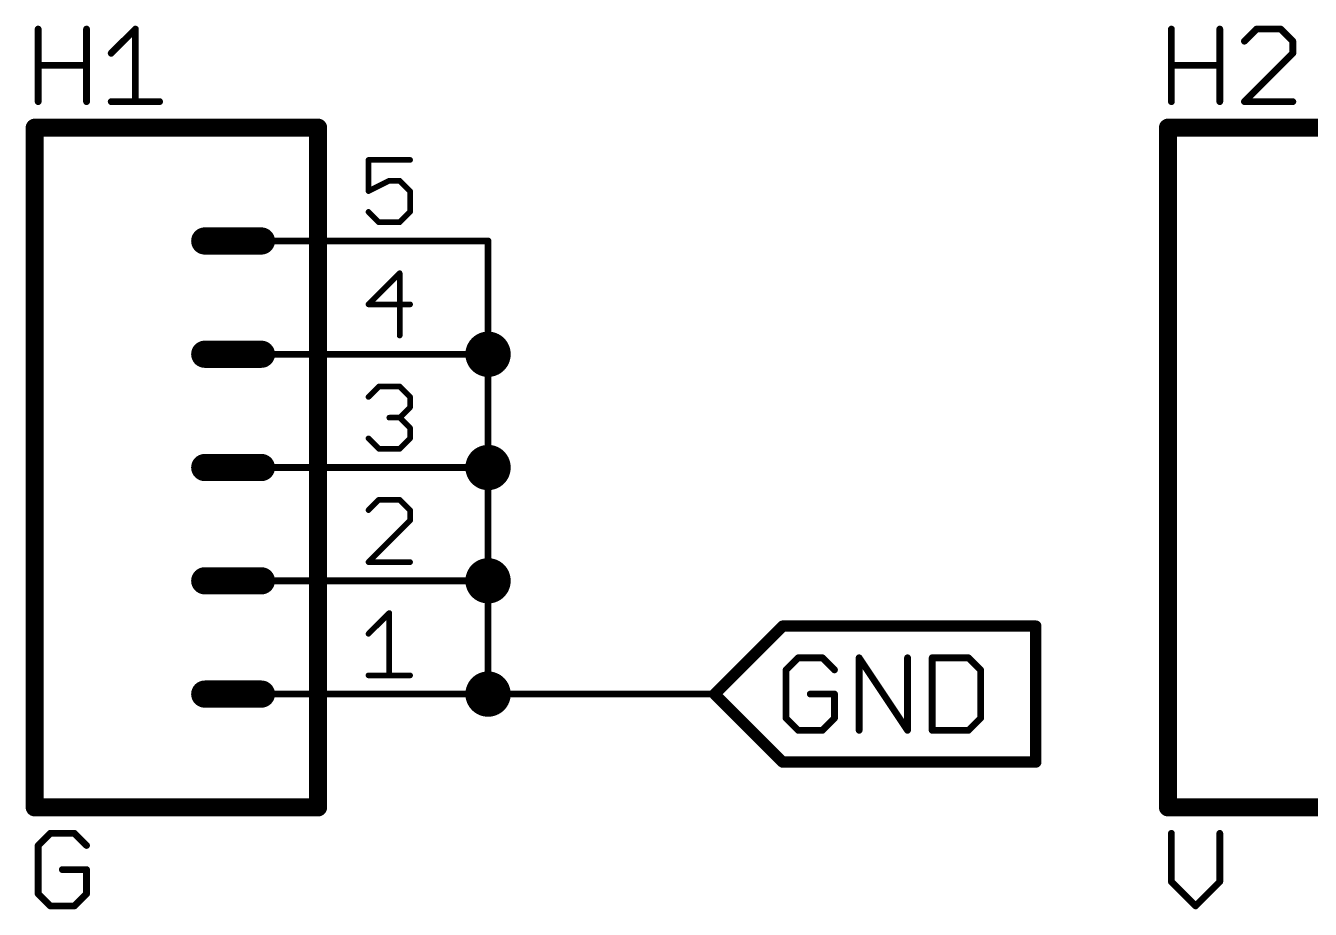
# Model space of a CAD drawing. Extents: x 2 to 137, y 1 to 177.
# Drawn here: x 42.98 to 71.77, y 2.79 to 22.61 of the extents above; entities that cross this region are included whole.
import ezdxf

# ---------------------------------------------------------------- set-up
doc = ezdxf.new("R2010")
doc.units = 0
for name, color, linetype in [('91', 94, 'CONTINUOUS'), ('94', 14, 'CONTINUOUS'), ('95', 250, 'CONTINUOUS'), ('96', 250, 'CONTINUOUS')]:
    doc.layers.add(name, color=color, linetype=linetype)

msp = doc.modelspace()

# ---------------------------------------------------------------- linework, layer by layer
at = {"layer": '91', "const_width": 0.1524}
for points in [[(53.34, 17.78), (53.34, 15.24)], [(53.34, 12.7), (53.34, 15.24)], [(53.34, 12.7), (53.34, 10.16)], [(53.34, 10.16), (53.34, 7.62)], [(53.34, 7.62), (58.42, 7.62)]]:
    msp.add_lwpolyline(points, dxfattribs=at)
at = {"layer": '91'}
for points, const_width in [([(53.3781, 17.78, 1), (53.3019, 17.78)], 0.0762), ([(53.34, 14.986, 1), (53.34, 15.494, 1), (53.34, 14.986)], 0.508), ([(53.3781, 15.24, 1), (53.3019, 15.24)], 0.0762), ([(53.3019, 15.24, 1), (53.3781, 15.24)], 0.0762), ([(53.34, 12.446, 1), (53.34, 12.954, 1), (53.34, 12.446)], 0.508), ([(53.3781, 12.7, 1), (53.3019, 12.7)], 0.0762), ([(53.3019, 12.7, 1), (53.3781, 12.7)], 0.0762), ([(53.34, 9.906, 1), (53.34, 10.414, 1), (53.34, 9.906)], 0.508), ([(53.3781, 10.16, 1), (53.3019, 10.16)], 0.0762), ([(53.3019, 10.16, 1), (53.3781, 10.16)], 0.0762), ([(53.34, 7.366, 1), (53.34, 7.874, 1), (53.34, 7.366)], 0.508), ([(53.34, 7.6581, 1), (53.34, 7.5819)], 0.0762), ([(53.3019, 7.62, 1), (53.3781, 7.62)], 0.0762), ([(58.42, 7.5819, 1), (58.42, 7.6581)], 0.0762)]:
    msp.add_lwpolyline(points, format="xyb", dxfattribs=dict(at, const_width=const_width))
at = {"layer": '94'}
for points, const_width in [([(43.18, 20.32), (43.18, 5.08)], 0.4064), ([(43.18, 20.32), (49.53, 20.32)], 0.4064), ([(49.53, 5.08), (49.53, 20.32)], 0.4064), ([(68.58, 20.32), (68.58, 5.08)], 0.4064), ([(68.58, 20.32), (74.93, 20.32)], 0.4064), ([(46.99, 17.78), (48.26, 17.78)], 0.6096), ([(53.34, 17.78), (48.26, 17.78)], 0.1524), ([(46.99, 15.24), (48.26, 15.24)], 0.6096), ([(53.34, 15.24), (48.26, 15.24)], 0.1524), ([(46.99, 12.7), (48.26, 12.7)], 0.6096), ([(53.34, 12.7), (48.26, 12.7)], 0.1524), ([(46.99, 10.16), (48.26, 10.16)], 0.6096), ([(53.34, 10.16), (48.26, 10.16)], 0.1524), ([(46.99, 7.62), (48.26, 7.62)], 0.6096), ([(53.34, 7.62), (48.26, 7.62)], 0.1524), ([(49.53, 5.08), (43.18, 5.08)], 0.4064), ([(74.93, 5.08), (68.58, 5.08)], 0.4064)]:
    msp.add_lwpolyline(points, dxfattribs=dict(at, const_width=const_width))
for points, const_width in [([(43.2816, 20.32, 1), (43.0784, 20.32)], 0.2032), ([(43.18, 20.4216, 1), (43.18, 20.2184)], 0.2032), ([(49.6316, 20.32, 1), (49.4284, 20.32)], 0.2032), ([(49.53, 20.2184, 1), (49.53, 20.4216)], 0.2032), ([(68.6816, 20.32, 1), (68.4784, 20.32)], 0.2032), ([(68.58, 20.4216, 1), (68.58, 20.2184)], 0.2032), ([(46.99, 17.9324, 1), (46.99, 17.6276)], 0.3048), ([(48.26, 17.6276, 1), (48.26, 17.9324)], 0.3048), ([(48.26, 17.8181, 1), (48.26, 17.7419)], 0.0762), ([(53.34, 17.7419, 1), (53.34, 17.8181)], 0.0762), ([(46.99, 15.3924, 1), (46.99, 15.0876)], 0.3048), ([(48.26, 15.0876, 1), (48.26, 15.3924)], 0.3048), ([(48.26, 15.2781, 1), (48.26, 15.2019)], 0.0762), ([(53.34, 15.2019, 1), (53.34, 15.2781)], 0.0762), ([(46.99, 12.8524, 1), (46.99, 12.5476)], 0.3048), ([(48.26, 12.5476, 1), (48.26, 12.8524)], 0.3048), ([(48.26, 12.7381, 1), (48.26, 12.6619)], 0.0762), ([(53.34, 12.6619, 1), (53.34, 12.7381)], 0.0762), ([(46.99, 10.3124, 1), (46.99, 10.0076)], 0.3048), ([(48.26, 10.0076, 1), (48.26, 10.3124)], 0.3048), ([(48.26, 10.1981, 1), (48.26, 10.1219)], 0.0762), ([(53.34, 10.1219, 1), (53.34, 10.1981)], 0.0762), ([(46.99, 7.7724, 1), (46.99, 7.4676)], 0.3048), ([(48.26, 7.4676, 1), (48.26, 7.7724)], 0.3048), ([(48.26, 7.6581, 1), (48.26, 7.5819)], 0.0762), ([(53.34, 7.5819, 1), (53.34, 7.6581)], 0.0762), ([(43.18, 5.1816, 1), (43.18, 4.9784)], 0.2032), ([(49.53, 4.9784, 1), (49.53, 5.1816)], 0.2032), ([(68.58, 5.1816, 1), (68.58, 4.9784)], 0.2032), ([(43.0784, 5.08, 1), (43.2816, 5.08)], 0.2032), ([(49.4284, 5.08, 1), (49.6316, 5.08)], 0.2032), ([(68.4784, 5.08, 1), (68.6816, 5.08)], 0.2032)]:
    msp.add_lwpolyline(points, format="xyb", dxfattribs=dict(at, const_width=const_width))
at = {"layer": '95'}
for points, const_width in [([(43.2562, 20.9042), (43.2562, 22.5312)], 0.1524), ([(44.3409, 22.5312), (44.3409, 20.9042)], 0.1524), ([(44.8934, 21.9889), (45.4357, 22.5312)], 0.1524), ([(45.4357, 22.5312), (45.4357, 20.9042)], 0.1524), ([(68.6562, 20.9042), (68.6562, 22.5312)], 0.1524), ([(69.7409, 22.5312), (69.7409, 20.9042)], 0.1524), ([(70.5645, 22.5312), (70.2934, 22.26)], 0.1524), ([(71.1069, 22.5312), (70.5645, 22.5312)], 0.1524), ([(71.378, 22.26), (71.1069, 22.5312)], 0.1524), ([(71.378, 21.9889), (71.378, 22.26)], 0.1524), ([(70.2934, 20.9042), (71.378, 21.9889)], 0.1524), ([(43.2562, 21.7177), (44.3409, 21.7177)], 0.1524), ([(68.6562, 21.7177), (69.7409, 21.7177)], 0.1524), ([(44.8934, 20.9042), (45.978, 20.9042)], 0.1524), ([(71.378, 20.9042), (70.2934, 20.9042)], 0.1524), ([(51.5924, 19.5973), (50.6603, 19.5973)], 0.127), ([(50.6603, 19.5973), (50.6603, 18.8982)], 0.127), ([(50.6603, 18.8982), (51.1264, 19.1312)], 0.127), ([(51.1264, 19.1312), (51.3594, 19.1312)], 0.127), ([(51.3594, 19.1312), (51.5924, 18.8982)], 0.127), ([(51.5924, 18.8982), (51.5924, 18.4321)], 0.127), ([(50.8933, 18.1991), (50.6603, 18.4321)], 0.127), ([(51.5924, 18.4321), (51.3594, 18.1991)], 0.127), ([(51.3594, 18.1991), (50.8933, 18.1991)], 0.127), ([(51.3594, 17.0573), (50.6603, 16.3582)], 0.127), ([(51.3594, 15.6591), (51.3594, 17.0573)], 0.127), ([(50.6603, 16.3582), (51.5924, 16.3582)], 0.127), ([(50.6603, 14.2843), (50.8933, 14.5173)], 0.127), ([(50.8933, 14.5173), (51.3594, 14.5173)], 0.127), ([(51.3594, 14.5173), (51.5924, 14.2843)], 0.127), ([(51.5924, 14.0512), (51.3594, 13.8182)], 0.127), ([(51.5924, 14.2843), (51.5924, 14.0512)], 0.127), ([(51.3594, 13.8182), (51.1264, 13.8182)], 0.127), ([(51.3594, 13.8182), (51.5924, 13.5852)], 0.127), ([(51.5924, 13.5852), (51.5924, 13.3521)], 0.127), ([(50.8933, 13.1191), (50.6603, 13.3521)], 0.127), ([(51.5924, 13.3521), (51.3594, 13.1191)], 0.127), ([(51.3594, 13.1191), (50.8933, 13.1191)], 0.127), ([(50.8933, 11.9773), (50.6603, 11.7443)], 0.127), ([(51.3594, 11.9773), (50.8933, 11.9773)], 0.127), ([(51.5924, 11.7443), (51.3594, 11.9773)], 0.127), ([(51.5924, 11.5112), (51.5924, 11.7443)], 0.127), ([(50.6603, 10.5791), (51.5924, 11.5112)], 0.127), ([(51.5924, 10.5791), (50.6603, 10.5791)], 0.127), ([(50.6603, 8.9712), (51.1264, 9.4373)], 0.127), ([(51.1264, 9.4373), (51.1264, 8.0391)], 0.127), ([(58.42, 7.62), (59.944, 9.144)], 0.254), ([(59.944, 9.144), (65.6175, 9.144)], 0.254), ([(65.6175, 9.144), (65.6175, 6.096)], 0.254), ([(60.2914, 8.4342), (60.0202, 8.163)], 0.1524), ([(60.8337, 8.4342), (60.2914, 8.4342)], 0.1524), ([(61.1049, 8.163), (60.8337, 8.4342)], 0.1524), ([(61.6574, 6.8072), (61.6574, 8.4342)], 0.1524), ([(61.6574, 8.4342), (62.742, 6.8072)], 0.1524), ([(62.742, 6.8072), (62.742, 8.4342)], 0.1524), ([(63.2945, 8.4342), (63.2945, 6.8072)], 0.1524), ([(64.108, 8.4342), (63.2945, 8.4342)], 0.1524), ([(64.3792, 8.163), (64.108, 8.4342)], 0.1524), ([(50.6603, 8.0391), (51.5924, 8.0391)], 0.127), ([(60.0202, 8.163), (60.0202, 7.0784)], 0.1524), ([(64.3792, 7.0784), (64.3792, 8.163)], 0.1524), ([(58.42, 7.62), (59.944, 6.096)], 0.254), ([(61.1049, 7.6207), (60.5625, 7.6207)], 0.1524), ([(61.1049, 7.0784), (61.1049, 7.6207)], 0.1524), ([(60.0202, 7.0784), (60.2914, 6.8072)], 0.1524), ([(60.8337, 6.8072), (61.1049, 7.0784)], 0.1524), ([(64.108, 6.8072), (64.3792, 7.0784)], 0.1524), ([(60.2914, 6.8072), (60.8337, 6.8072)], 0.1524), ([(63.2945, 6.8072), (64.108, 6.8072)], 0.1524), ([(59.944, 6.096), (65.6175, 6.096)], 0.254)]:
    msp.add_lwpolyline(points, dxfattribs=dict(at, const_width=const_width))
for points, const_width in [([(43.2943, 22.5312, 1), (43.2181, 22.5312)], 0.0762), ([(44.379, 22.5312, 1), (44.3028, 22.5312)], 0.0762), ([(45.4738, 22.5312, 1), (45.3976, 22.5312)], 0.0762), ([(45.4626, 22.5042, 1), (45.4087, 22.5581)], 0.0762), ([(68.6943, 22.5312, 1), (68.6181, 22.5312)], 0.0762), ([(69.779, 22.5312, 1), (69.7028, 22.5312)], 0.0762), ([(70.5645, 22.5693, 1), (70.5645, 22.4931)], 0.0762), ([(70.5915, 22.5042, 1), (70.5376, 22.5581)], 0.0762), ([(71.1338, 22.5581, 1), (71.0799, 22.5042)], 0.0762), ([(71.1069, 22.4931, 1), (71.1069, 22.5693)], 0.0762), ([(70.2664, 22.287, 1), (70.3203, 22.2331)], 0.0762), ([(71.4161, 22.26, 1), (71.3399, 22.26)], 0.0762), ([(71.3511, 22.2331, 1), (71.405, 22.287)], 0.0762), ([(44.8664, 22.0158, 1), (44.9203, 21.9619)], 0.0762), ([(71.3399, 21.9889, 1), (71.4161, 21.9889)], 0.0762), ([(71.405, 21.9619, 1), (71.3511, 22.0158)], 0.0762), ([(43.2562, 21.7558, 1), (43.2562, 21.6796)], 0.0762), ([(44.3409, 21.6796, 1), (44.3409, 21.7558)], 0.0762), ([(68.6562, 21.7558, 1), (68.6562, 21.6796)], 0.0762), ([(69.7409, 21.6796, 1), (69.7409, 21.7558)], 0.0762), ([(43.2181, 20.9042, 1), (43.2943, 20.9042)], 0.0762), ([(44.3028, 20.9042, 1), (44.379, 20.9042)], 0.0762), ([(44.8934, 20.9423, 1), (44.8934, 20.8661)], 0.0762), ([(45.3976, 20.9042, 1), (45.4738, 20.9042)], 0.0762), ([(45.978, 20.8661, 1), (45.978, 20.9423)], 0.0762), ([(68.6181, 20.9042, 1), (68.6943, 20.9042)], 0.0762), ([(69.7028, 20.9042, 1), (69.779, 20.9042)], 0.0762), ([(70.2934, 20.9423, 1), (70.2934, 20.8661)], 0.0762), ([(70.2664, 20.9311, 1), (70.3203, 20.8773)], 0.0762), ([(71.378, 20.8661, 1), (71.378, 20.9423)], 0.0762), ([(50.6603, 19.629, 1), (50.6603, 19.5655)], 0.0635), ([(50.6921, 19.5973, 1), (50.6285, 19.5973)], 0.0635), ([(51.5924, 19.5655, 1), (51.5924, 19.629)], 0.0635), ([(51.1264, 19.163, 1), (51.1264, 19.0995)], 0.0635), ([(51.1406, 19.1028, 1), (51.1122, 19.1596)], 0.0635), ([(51.3818, 19.1537, 1), (51.3369, 19.1088)], 0.0635), ([(51.3594, 19.0995, 1), (51.3594, 19.163)], 0.0635), ([(50.6461, 18.9266, 1), (50.6745, 18.8698)], 0.0635), ([(50.6285, 18.8982, 1), (50.6921, 18.8982)], 0.0635), ([(51.6242, 18.8982, 1), (51.5607, 18.8982)], 0.0635), ([(51.57, 18.8757, 1), (51.6149, 18.9206)], 0.0635), ([(50.6828, 18.4546, 1), (50.6378, 18.4097)], 0.0635), ([(51.5607, 18.4321, 1), (51.6242, 18.4321)], 0.0635), ([(51.6149, 18.4097, 1), (51.57, 18.4546)], 0.0635), ([(50.8933, 18.2309, 1), (50.8933, 18.1674)], 0.0635), ([(50.8709, 18.1766, 1), (50.9158, 18.2216)], 0.0635), ([(51.3369, 18.2216, 1), (51.3818, 18.1766)], 0.0635), ([(51.3594, 18.1674, 1), (51.3594, 18.2309)], 0.0635), ([(51.3911, 17.0573, 1), (51.3276, 17.0573)], 0.0635), ([(51.3818, 17.0348, 1), (51.3369, 17.0797)], 0.0635), ([(50.6603, 16.3899, 1), (50.6603, 16.3264)], 0.0635), ([(50.6378, 16.3806, 1), (50.6828, 16.3357)], 0.0635), ([(51.5924, 16.3264, 1), (51.5924, 16.3899)], 0.0635), ([(51.3276, 15.6591, 1), (51.3911, 15.6591)], 0.0635), ([(50.8933, 14.549, 1), (50.8933, 14.4855)], 0.0635), ([(50.9158, 14.4948, 1), (50.8709, 14.5397)], 0.0635), ([(51.3818, 14.5397, 1), (51.3369, 14.4948)], 0.0635), ([(51.3594, 14.4855, 1), (51.3594, 14.549)], 0.0635), ([(50.6378, 14.3067, 1), (50.6828, 14.2618)], 0.0635), ([(51.6242, 14.2843, 1), (51.5607, 14.2843)], 0.0635), ([(51.57, 14.2618, 1), (51.6149, 14.3067)], 0.0635), ([(51.6149, 14.0288, 1), (51.57, 14.0737)], 0.0635), ([(51.1264, 13.8499, 1), (51.1264, 13.7864)], 0.0635), ([(51.3818, 13.8406, 1), (51.3369, 13.7957)], 0.0635), ([(51.3369, 13.8406, 1), (51.3818, 13.7957)], 0.0635), ([(51.3594, 13.7864, 1), (51.3594, 13.8499)], 0.0635), ([(51.5607, 14.0512, 1), (51.6242, 14.0512)], 0.0635), ([(51.6242, 13.5852, 1), (51.5607, 13.5852)], 0.0635), ([(51.57, 13.5627, 1), (51.6149, 13.6076)], 0.0635), ([(50.6828, 13.3746, 1), (50.6378, 13.3297)], 0.0635), ([(51.5607, 13.3521, 1), (51.6242, 13.3521)], 0.0635), ([(51.6149, 13.3297, 1), (51.57, 13.3746)], 0.0635), ([(50.8933, 13.1509, 1), (50.8933, 13.0874)], 0.0635), ([(50.8709, 13.0966, 1), (50.9158, 13.1416)], 0.0635), ([(51.3369, 13.1416, 1), (51.3818, 13.0966)], 0.0635), ([(51.3594, 13.0874, 1), (51.3594, 13.1509)], 0.0635), ([(50.8933, 12.009, 1), (50.8933, 11.9455)], 0.0635), ([(50.9158, 11.9548, 1), (50.8709, 11.9997)], 0.0635), ([(51.3818, 11.9997, 1), (51.3369, 11.9548)], 0.0635), ([(51.3594, 11.9455, 1), (51.3594, 12.009)], 0.0635), ([(51.6242, 11.7443, 1), (51.5607, 11.7443)], 0.0635), ([(50.6378, 11.7667, 1), (50.6828, 11.7218)], 0.0635), ([(51.5607, 11.5112, 1), (51.6242, 11.5112)], 0.0635), ([(51.57, 11.7218, 1), (51.6149, 11.7667)], 0.0635), ([(51.6149, 11.4888, 1), (51.57, 11.5337)], 0.0635), ([(50.6378, 10.6016, 1), (50.6828, 10.5566)], 0.0635), ([(50.6603, 10.6109, 1), (50.6603, 10.5473)], 0.0635), ([(51.5924, 10.5473, 1), (51.5924, 10.6109)], 0.0635), ([(51.1581, 9.4373, 1), (51.0946, 9.4373)], 0.0635), ([(51.1488, 9.4148, 1), (51.1039, 9.4597)], 0.0635), ([(59.944, 9.2075, 1), (59.944, 9.0805)], 0.127), ([(59.9889, 9.0991, 1), (59.8991, 9.1889)], 0.127), ([(65.681, 9.144, 1), (65.554, 9.144)], 0.127), ([(65.6175, 9.0805, 1), (65.6175, 9.2075)], 0.127), ([(50.6378, 8.9937, 1), (50.6828, 8.9488)], 0.0635), ([(60.2914, 8.4723, 1), (60.2914, 8.3961)], 0.0762), ([(60.3183, 8.4072, 1), (60.2644, 8.4611)], 0.0762), ([(60.8606, 8.4611, 1), (60.8068, 8.4072)], 0.0762), ([(60.8337, 8.3961, 1), (60.8337, 8.4723)], 0.0762), ([(61.6955, 8.4342, 1), (61.6193, 8.4342)], 0.0762), ([(61.6891, 8.4553, 1), (61.6257, 8.4131)], 0.0762), ([(62.7801, 8.4342, 1), (62.7039, 8.4342)], 0.0762), ([(63.3326, 8.4342, 1), (63.2564, 8.4342)], 0.0762), ([(63.2945, 8.4723, 1), (63.2945, 8.3961)], 0.0762), ([(64.1349, 8.4611, 1), (64.0811, 8.4072)], 0.0762), ([(64.108, 8.3961, 1), (64.108, 8.4723)], 0.0762), ([(50.6603, 8.0709, 1), (50.6603, 8.0074)], 0.0635), ([(51.0946, 8.0391, 1), (51.1581, 8.0391)], 0.0635), ([(51.5924, 8.0074, 1), (51.5924, 8.0709)], 0.0635), ([(60.0583, 8.163, 1), (59.9821, 8.163)], 0.0762), ([(59.9933, 8.19, 1), (60.0471, 8.1361)], 0.0762), ([(61.0779, 8.1361, 1), (61.1318, 8.19)], 0.0762), ([(64.4173, 8.163, 1), (64.3411, 8.163)], 0.0762), ([(64.3522, 8.1361, 1), (64.4061, 8.19)], 0.0762), ([(58.4649, 7.6649, 1), (58.3751, 7.5751)], 0.127), ([(58.3751, 7.6649, 1), (58.4649, 7.5751)], 0.127), ([(60.5625, 7.6588, 1), (60.5625, 7.5826)], 0.0762), ([(61.143, 7.6207, 1), (61.0668, 7.6207)], 0.0762), ([(61.1049, 7.5826, 1), (61.1049, 7.6588)], 0.0762), ([(60.0471, 7.1053, 1), (59.9933, 7.0514)], 0.0762), ([(59.9821, 7.0784, 1), (60.0583, 7.0784)], 0.0762), ([(61.0668, 7.0784, 1), (61.143, 7.0784)], 0.0762), ([(61.1318, 7.0514, 1), (61.0779, 7.1053)], 0.0762), ([(64.3411, 7.0784, 1), (64.4173, 7.0784)], 0.0762), ([(64.4061, 7.0514, 1), (64.3522, 7.1053)], 0.0762), ([(60.2914, 6.8453, 1), (60.2914, 6.7691)], 0.0762), ([(60.2644, 6.7803, 1), (60.3183, 6.8341)], 0.0762), ([(60.8068, 6.8341, 1), (60.8606, 6.7803)], 0.0762), ([(60.8337, 6.7691, 1), (60.8337, 6.8453)], 0.0762), ([(61.6193, 6.8072, 1), (61.6955, 6.8072)], 0.0762), ([(62.7039, 6.8072, 1), (62.7801, 6.8072)], 0.0762), ([(62.7103, 6.7861, 1), (62.7737, 6.8283)], 0.0762), ([(63.2945, 6.8453, 1), (63.2945, 6.7691)], 0.0762), ([(63.2564, 6.8072, 1), (63.3326, 6.8072)], 0.0762), ([(64.0811, 6.8341, 1), (64.1349, 6.7803)], 0.0762), ([(64.108, 6.7691, 1), (64.108, 6.8453)], 0.0762), ([(59.944, 6.1595, 1), (59.944, 6.0325)], 0.127), ([(59.8991, 6.0511, 1), (59.9889, 6.1409)], 0.127), ([(65.554, 6.096, 1), (65.681, 6.096)], 0.127), ([(65.6175, 6.0325, 1), (65.6175, 6.1595)], 0.127)]:
    msp.add_lwpolyline(points, format="xyb", dxfattribs=dict(at, const_width=const_width))
at = {"layer": '96', "const_width": 0.1524}
for points in [[(43.5274, 4.4972), (43.2562, 4.226)], [(44.0697, 4.4972), (43.5274, 4.4972)], [(44.3409, 4.226), (44.0697, 4.4972)], [(68.6562, 4.4972), (68.6562, 3.4125)], [(69.7409, 3.4125), (69.7409, 4.4972)], [(43.2562, 4.226), (43.2562, 3.1414)], [(44.3409, 3.6837), (43.7985, 3.6837)], [(44.3409, 3.1414), (44.3409, 3.6837)], [(68.6562, 3.4125), (69.1985, 2.8702)], [(69.1985, 2.8702), (69.7409, 3.4125)], [(43.2562, 3.1414), (43.5274, 2.8702)], [(44.0697, 2.8702), (44.3409, 3.1414)], [(43.5274, 2.8702), (44.0697, 2.8702)]]:
    msp.add_lwpolyline(points, dxfattribs=at)
at = {"layer": '96', "const_width": 0.0762}
for points in [[(43.5274, 4.5353, 1), (43.5274, 4.4591)], [(43.5543, 4.4702, 1), (43.5004, 4.5241)], [(44.0966, 4.5241, 1), (44.0428, 4.4702)], [(44.0697, 4.4591, 1), (44.0697, 4.5353)], [(68.6943, 4.4972, 1), (68.6181, 4.4972)], [(69.779, 4.4972, 1), (69.7028, 4.4972)], [(43.2943, 4.226, 1), (43.2181, 4.226)], [(43.2293, 4.253, 1), (43.2831, 4.1991)], [(44.3139, 4.1991, 1), (44.3678, 4.253)], [(43.7985, 3.7218, 1), (43.7985, 3.6456)], [(44.379, 3.6837, 1), (44.3028, 3.6837)], [(44.3409, 3.6456, 1), (44.3409, 3.7218)], [(68.6831, 3.4395, 1), (68.6293, 3.3856)], [(69.7678, 3.3856, 1), (69.7139, 3.4395)], [(43.2831, 3.1683, 1), (43.2293, 3.1144)], [(43.2181, 3.1414, 1), (43.2943, 3.1414)], [(44.3028, 3.1414, 1), (44.379, 3.1414)], [(44.3678, 3.1144, 1), (44.3139, 3.1683)], [(68.6181, 3.4125, 1), (68.6943, 3.4125)], [(69.7028, 3.4125, 1), (69.779, 3.4125)], [(43.5274, 2.9083, 1), (43.5274, 2.8321)], [(43.5004, 2.8433, 1), (43.5543, 2.8971)], [(44.0428, 2.8971, 1), (44.0966, 2.8433)], [(44.0697, 2.8321, 1), (44.0697, 2.9083)], [(69.1716, 2.8971, 1), (69.2255, 2.8433)], [(69.1716, 2.8433, 1), (69.2255, 2.8971)]]:
    msp.add_lwpolyline(points, format="xyb", dxfattribs=at)

doc.saveas('drawing.dxf')
